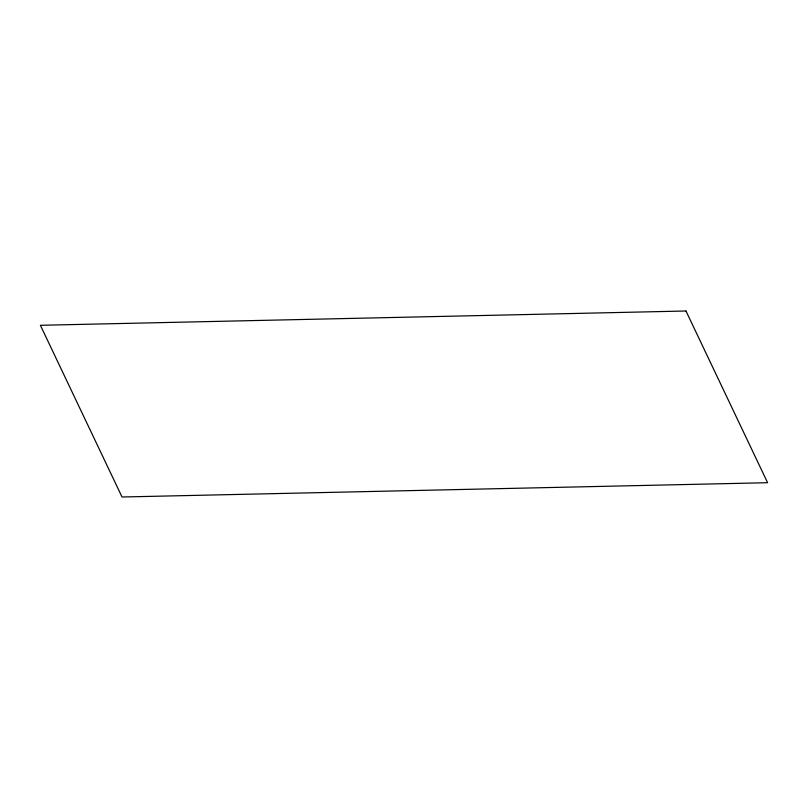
<?xml version="1.0" encoding="UTF-8"?>
<svg xmlns="http://www.w3.org/2000/svg" width="808" height="808" viewBox="0 0 808 808"><rect width="100%" height="100%" fill="white"/><g stroke="black" fill="none" stroke-linecap="round" stroke-linejoin="round"><path stroke-width="1.21" d="M685.972 310.999L40.4 325.291L122.028 497.001L767.6 482.709L685.972 310.999"/></g></svg>
